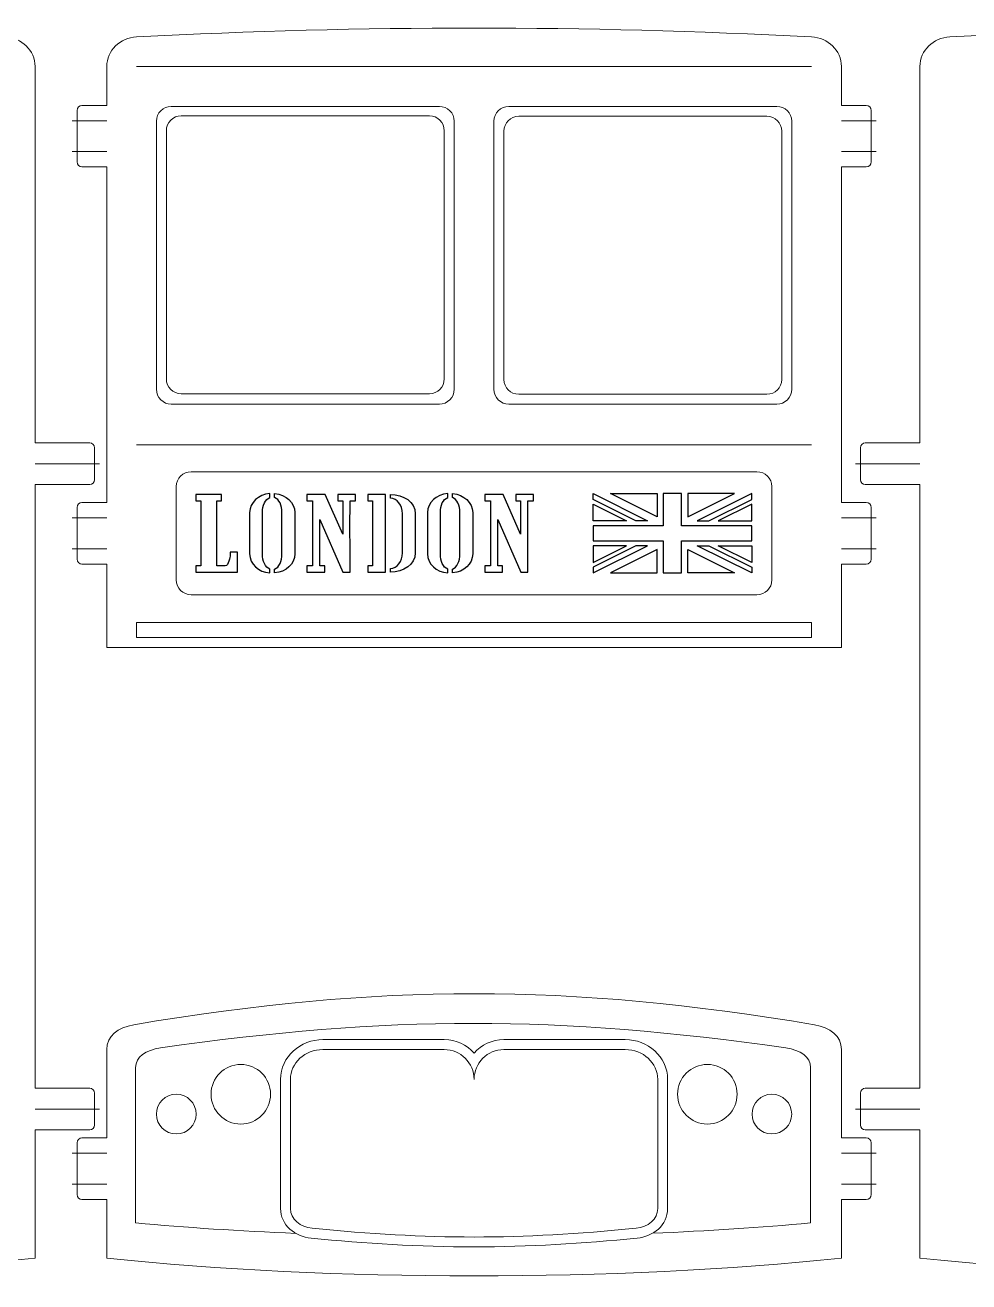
# Model space of a CAD drawing. Header units: centimetres. Extents: x -22.9 to 22.5, y -18.3 to 17.6.
# Drawn here: x -14.63 to -5.12, y 4.91 to 17.57 of the extents above; entities that cross this region are included whole.
import ezdxf

# ---------------------------------------------------------------- set-up
doc = ezdxf.new("R2010")
doc.units = ezdxf.units.CM
doc.header["$MEASUREMENT"] = 0
doc.layers.add('layer 1', color=7, linetype='Continuous')

msp = doc.modelspace()

# ---------------------------------------------------------------- linework, layer by layer
at = {"layer": 'layer 1', "color": 242, "lineweight": 9}
msp.add_lwpolyline([(-13.50377, 11.40068), (-6.70377, 11.40068), (-6.70377, 11.55068), (-13.50377, 11.55068), (-13.50377, 11.40068)], close=True, dxfattribs=at)
at = {"layer": 'layer 1', "color": 250, "lineweight": 9}
for points, knots in [([(-14.82628, 17.45069), (-14.6615, 17.44223), (-14.52628, 17.31567), (-14.52628, 17.15069), (-14.52628, 17.15069), (-14.52628, 17.15069), (-14.52628, 13.36068), (-14.52628, 13.36068), (-14.52628, 13.36068), (-14.52628, 13.36068), (-13.97626, 13.36068), (-13.97626, 13.36068), (-13.97626, 13.36068), (-13.94876, 13.36068), (-13.92626, 13.33817), (-13.92626, 13.31068), (-13.92626, 13.31068), (-13.92626, 13.31068), (-13.92626, 12.99068), (-13.92626, 12.99068), (-13.92626, 12.99068), (-13.92626, 12.96319), (-13.94877, 12.94068), (-13.97626, 12.94068), (-13.97626, 12.94068), (-13.97626, 12.94068), (-14.52628, 12.94068), (-14.52628, 12.94068), (-14.52628, 12.94068), (-14.52628, 12.94068), (-14.52628, 6.8607), (-14.52628, 6.8607), (-14.52628, 6.8607), (-14.52628, 6.8607), (-13.97626, 6.8607), (-13.97626, 6.8607), (-13.97626, 6.8607), (-13.94876, 6.8607), (-13.92626, 6.83819), (-13.92626, 6.8107), (-13.92626, 6.8107), (-13.92626, 6.8107), (-13.92626, 6.4907), (-13.92626, 6.4907), (-13.92626, 6.4907), (-13.92626, 6.46321), (-13.94877, 6.4407), (-13.97626, 6.4407), (-13.97626, 6.4407), (-13.97626, 6.4407), (-14.52628, 6.4407), (-14.52628, 6.4407), (-14.52628, 6.4407), (-14.52628, 6.4407), (-14.52628, 5.1507), (-14.52628, 5.1507), (-14.52628, 5.1507), (-16.74558, 4.91077), (-19.70698, 4.91077), (-21.92628, 5.1507), (-21.92628, 5.1507), (-21.92628, 5.1507), (-21.92628, 6.4407), (-21.92628, 6.4407), (-21.92628, 6.4407), (-21.92628, 6.4407), (-22.4763, 6.4407), (-22.4763, 6.4407), (-22.4763, 6.4407), (-22.50379, 6.4407), (-22.5263, 6.46321), (-22.5263, 6.4907), (-22.5263, 6.4907), (-22.5263, 6.4907), (-22.5263, 6.8107), (-22.5263, 6.8107), (-22.5263, 6.8107), (-22.5263, 6.83819), (-22.5038, 6.8607), (-22.4763, 6.8607), (-22.4763, 6.8607), (-22.4763, 6.8607), (-21.92628, 6.8607), (-21.92628, 6.8607), (-21.92628, 6.8607), (-21.92628, 6.8607), (-21.92628, 12.94068), (-21.92628, 12.94068), (-21.92628, 12.94068), (-21.92628, 12.94068), (-22.4763, 12.94068), (-22.4763, 12.94068), (-22.4763, 12.94068), (-22.50379, 12.94068), (-22.5263, 12.96319), (-22.5263, 12.99068), (-22.5263, 12.99068), (-22.5263, 12.99068), (-22.5263, 13.31068), (-22.5263, 13.31068), (-22.5263, 13.31068), (-22.5263, 13.33817), (-22.5038, 13.36068), (-22.4763, 13.36068), (-22.4763, 13.36068), (-22.4763, 13.36068), (-21.92628, 13.36068), (-21.92628, 13.36068), (-21.92628, 13.36068), (-21.92628, 13.36068), (-21.92628, 17.15069), (-21.92628, 17.15069), (-21.92628, 17.15069), (-21.92628, 17.31567), (-21.79106, 17.44223), (-21.62628, 17.45069), (-21.62628, 17.45069), (-19.32518, 17.56885), (-17.12738, 17.56885), (-14.82628, 17.45069)], [0, 0, 0, 0, 0.03225806, 0.03225806, 0.03225806, 0.03225806, 0.06451613, 0.06451613, 0.06451613, 0.06451613, 0.09677419, 0.09677419, 0.09677419, 0.09677419, 0.12903226, 0.12903226, 0.12903226, 0.12903226, 0.16129032, 0.16129032, 0.16129032, 0.16129032, 0.19354839, 0.19354839, 0.19354839, 0.19354839, 0.22580645, 0.22580645, 0.22580645, 0.22580645, 0.25806452, 0.25806452, 0.25806452, 0.25806452, 0.29032258, 0.29032258, 0.29032258, 0.29032258, 0.32258065, 0.32258065, 0.32258065, 0.32258065, 0.35483871, 0.35483871, 0.35483871, 0.35483871, 0.38709677, 0.38709677, 0.38709677, 0.38709677, 0.41935484, 0.41935484, 0.41935484, 0.41935484, 0.4516129, 0.4516129, 0.4516129, 0.4516129, 0.48387097, 0.48387097, 0.48387097, 0.48387097, 0.51612903, 0.51612903, 0.51612903, 0.51612903, 0.5483871, 0.5483871, 0.5483871, 0.5483871, 0.58064516, 0.58064516, 0.58064516, 0.58064516, 0.61290323, 0.61290323, 0.61290323, 0.61290323, 0.64516129, 0.64516129, 0.64516129, 0.64516129, 0.67741935, 0.67741935, 0.67741935, 0.67741935, 0.70967742, 0.70967742, 0.70967742, 0.70967742, 0.74193548, 0.74193548, 0.74193548, 0.74193548, 0.77419355, 0.77419355, 0.77419355, 0.77419355, 0.80645161, 0.80645161, 0.80645161, 0.80645161, 0.83870968, 0.83870968, 0.83870968, 0.83870968, 0.87096774, 0.87096774, 0.87096774, 0.87096774, 0.90322581, 0.90322581, 0.90322581, 0.90322581, 0.93548387, 0.93548387, 0.93548387, 0.93548387, 1, 1, 1, 1]), ([(-6.40377, 11.30069), (-6.40377, 11.30069), (-6.40377, 12.14068), (-6.40377, 12.14068), (-6.40377, 12.14068), (-6.40377, 12.14068), (-6.15376, 12.14068), (-6.15376, 12.14068), (-6.15376, 12.14068), (-6.12627, 12.14068), (-6.10376, 12.16319), (-6.10376, 12.19068), (-6.10376, 12.19068), (-6.10376, 12.19068), (-6.10376, 12.71068), (-6.10376, 12.71068), (-6.10376, 12.71068), (-6.10376, 12.73817), (-6.12626, 12.76068), (-6.15376, 12.76068), (-6.15376, 12.76068), (-6.15376, 12.76068), (-6.40377, 12.76068), (-6.40377, 12.76068), (-6.40377, 12.76068), (-6.40377, 12.76068), (-6.40377, 16.14069), (-6.40377, 16.14069), (-6.40377, 16.14069), (-6.40377, 16.14069), (-6.15376, 16.14069), (-6.15376, 16.14069), (-6.15376, 16.14069), (-6.12627, 16.14069), (-6.10376, 16.1632), (-6.10376, 16.19069), (-6.10376, 16.19069), (-6.10376, 16.19069), (-6.10376, 16.71069), (-6.10376, 16.71069), (-6.10376, 16.71069), (-6.10376, 16.73818), (-6.12626, 16.76069), (-6.15376, 16.76069), (-6.15376, 16.76069), (-6.15376, 16.76069), (-6.40377, 16.76069), (-6.40377, 16.76069), (-6.40377, 16.76069), (-6.40377, 16.76069), (-6.40377, 17.15069), (-6.40377, 17.15069), (-6.40377, 17.15069), (-6.40377, 17.31567), (-6.53899, 17.44223), (-6.70377, 17.45069), (-6.70377, 17.45069), (-9.00487, 17.56885), (-11.20267, 17.56885), (-13.50377, 17.45069), (-13.50377, 17.45069), (-13.66855, 17.44223), (-13.80377, 17.31567), (-13.80377, 17.15069), (-13.80377, 17.15069), (-13.80377, 17.15069), (-13.80377, 16.76069), (-13.80377, 16.76069), (-13.80377, 16.76069), (-13.80377, 16.76069), (-14.05378, 16.76069), (-14.05378, 16.76069), (-14.05378, 16.76069), (-14.08128, 16.76069), (-14.10378, 16.73818), (-14.10378, 16.71069), (-14.10378, 16.71069), (-14.10378, 16.71069), (-14.10378, 16.19069), (-14.10378, 16.19069), (-14.10378, 16.19069), (-14.10378, 16.1632), (-14.08127, 16.14069), (-14.05378, 16.14069), (-14.05378, 16.14069), (-14.05378, 16.14069), (-13.80377, 16.14069), (-13.80377, 16.14069), (-13.80377, 16.14069), (-13.80377, 16.14069), (-13.80377, 12.76068), (-13.80377, 12.76068), (-13.80377, 12.76068), (-13.80377, 12.76068), (-14.05378, 12.76068), (-14.05378, 12.76068), (-14.05378, 12.76068), (-14.08128, 12.76068), (-14.10378, 12.73817), (-14.10378, 12.71068), (-14.10378, 12.71068), (-14.10378, 12.71068), (-14.10378, 12.19068), (-14.10378, 12.19068), (-14.10378, 12.19068), (-14.10378, 12.16319), (-14.08127, 12.14068), (-14.05378, 12.14068), (-14.05378, 12.14068), (-14.05378, 12.14068), (-13.80377, 12.14068), (-13.80377, 12.14068), (-13.80377, 12.14068), (-13.80377, 12.14068), (-13.80377, 11.30069), (-13.80377, 11.30069), (-13.80377, 11.30069), (-13.80377, 11.30069), (-6.40377, 11.30069), (-6.40377, 11.30069)], [0, 0, 0, 0, 0.03225806, 0.03225806, 0.03225806, 0.03225806, 0.06451613, 0.06451613, 0.06451613, 0.06451613, 0.09677419, 0.09677419, 0.09677419, 0.09677419, 0.12903226, 0.12903226, 0.12903226, 0.12903226, 0.16129032, 0.16129032, 0.16129032, 0.16129032, 0.19354839, 0.19354839, 0.19354839, 0.19354839, 0.22580645, 0.22580645, 0.22580645, 0.22580645, 0.25806452, 0.25806452, 0.25806452, 0.25806452, 0.29032258, 0.29032258, 0.29032258, 0.29032258, 0.32258065, 0.32258065, 0.32258065, 0.32258065, 0.35483871, 0.35483871, 0.35483871, 0.35483871, 0.38709677, 0.38709677, 0.38709677, 0.38709677, 0.41935484, 0.41935484, 0.41935484, 0.41935484, 0.4516129, 0.4516129, 0.4516129, 0.4516129, 0.48387097, 0.48387097, 0.48387097, 0.48387097, 0.51612903, 0.51612903, 0.51612903, 0.51612903, 0.5483871, 0.5483871, 0.5483871, 0.5483871, 0.58064516, 0.58064516, 0.58064516, 0.58064516, 0.61290323, 0.61290323, 0.61290323, 0.61290323, 0.64516129, 0.64516129, 0.64516129, 0.64516129, 0.67741935, 0.67741935, 0.67741935, 0.67741935, 0.70967742, 0.70967742, 0.70967742, 0.70967742, 0.74193548, 0.74193548, 0.74193548, 0.74193548, 0.77419355, 0.77419355, 0.77419355, 0.77419355, 0.80645161, 0.80645161, 0.80645161, 0.80645161, 0.83870968, 0.83870968, 0.83870968, 0.83870968, 0.87096774, 0.87096774, 0.87096774, 0.87096774, 0.90322581, 0.90322581, 0.90322581, 0.90322581, 0.93548387, 0.93548387, 0.93548387, 0.93548387, 1, 1, 1, 1]), ([(1.48765, 17.45069), (1.65243, 17.44223), (1.78765, 17.31567), (1.78765, 17.15069), (1.78765, 17.15069), (1.78765, 17.15069), (1.78765, 13.36068), (1.78765, 13.36068), (1.78765, 13.36068), (1.78765, 13.36068), (2.33767, 13.36068), (2.33767, 13.36068), (2.33767, 13.36068), (2.36517, 13.36068), (2.38767, 13.33817), (2.38767, 13.31068), (2.38767, 13.31068), (2.38767, 13.31068), (2.38767, 12.99068), (2.38767, 12.99068), (2.38767, 12.99068), (2.38767, 12.96319), (2.36516, 12.94068), (2.33767, 12.94068), (2.33767, 12.94068), (2.33767, 12.94068), (1.78765, 12.94068), (1.78765, 12.94068), (1.78765, 12.94068), (1.78765, 12.94068), (1.78765, 6.8607), (1.78765, 6.8607), (1.78765, 6.8607), (1.78765, 6.8607), (2.33767, 6.8607), (2.33767, 6.8607), (2.33767, 6.8607), (2.36517, 6.8607), (2.38767, 6.83819), (2.38767, 6.8107), (2.38767, 6.8107), (2.38767, 6.8107), (2.38767, 6.4907), (2.38767, 6.4907), (2.38767, 6.4907), (2.38767, 6.46321), (2.36516, 6.4407), (2.33767, 6.4407), (2.33767, 6.4407), (2.33767, 6.4407), (1.78765, 6.4407), (1.78765, 6.4407), (1.78765, 6.4407), (1.78765, 6.4407), (1.78765, 5.1507), (1.78765, 5.1507), (1.78765, 5.1507), (-0.43165, 4.91077), (-3.39305, 4.91077), (-5.61235, 5.1507), (-5.61235, 5.1507), (-5.61235, 5.1507), (-5.61235, 6.4407), (-5.61235, 6.4407), (-5.61235, 6.4407), (-5.61235, 6.4407), (-6.16237, 6.4407), (-6.16237, 6.4407), (-6.16237, 6.4407), (-6.18986, 6.4407), (-6.21237, 6.46321), (-6.21237, 6.4907), (-6.21237, 6.4907), (-6.21237, 6.4907), (-6.21237, 6.8107), (-6.21237, 6.8107), (-6.21237, 6.8107), (-6.21237, 6.83819), (-6.18987, 6.8607), (-6.16237, 6.8607), (-6.16237, 6.8607), (-6.16237, 6.8607), (-5.61235, 6.8607), (-5.61235, 6.8607), (-5.61235, 6.8607), (-5.61235, 6.8607), (-5.61235, 12.94068), (-5.61235, 12.94068), (-5.61235, 12.94068), (-5.61235, 12.94068), (-6.16237, 12.94068), (-6.16237, 12.94068), (-6.16237, 12.94068), (-6.18986, 12.94068), (-6.21237, 12.96319), (-6.21237, 12.99068), (-6.21237, 12.99068), (-6.21237, 12.99068), (-6.21237, 13.31068), (-6.21237, 13.31068), (-6.21237, 13.31068), (-6.21237, 13.33817), (-6.18987, 13.36068), (-6.16237, 13.36068), (-6.16237, 13.36068), (-6.16237, 13.36068), (-5.61235, 13.36068), (-5.61235, 13.36068), (-5.61235, 13.36068), (-5.61235, 13.36068), (-5.61235, 17.15069), (-5.61235, 17.15069), (-5.61235, 17.15069), (-5.61235, 17.31567), (-5.47713, 17.44223), (-5.31235, 17.45069), (-5.31235, 17.45069), (-3.01125, 17.56885), (-0.81345, 17.56885), (1.48765, 17.45069)], [0, 0, 0, 0, 0.03225806, 0.03225806, 0.03225806, 0.03225806, 0.06451613, 0.06451613, 0.06451613, 0.06451613, 0.09677419, 0.09677419, 0.09677419, 0.09677419, 0.12903226, 0.12903226, 0.12903226, 0.12903226, 0.16129032, 0.16129032, 0.16129032, 0.16129032, 0.19354839, 0.19354839, 0.19354839, 0.19354839, 0.22580645, 0.22580645, 0.22580645, 0.22580645, 0.25806452, 0.25806452, 0.25806452, 0.25806452, 0.29032258, 0.29032258, 0.29032258, 0.29032258, 0.32258065, 0.32258065, 0.32258065, 0.32258065, 0.35483871, 0.35483871, 0.35483871, 0.35483871, 0.38709677, 0.38709677, 0.38709677, 0.38709677, 0.41935484, 0.41935484, 0.41935484, 0.41935484, 0.4516129, 0.4516129, 0.4516129, 0.4516129, 0.48387097, 0.48387097, 0.48387097, 0.48387097, 0.51612903, 0.51612903, 0.51612903, 0.51612903, 0.5483871, 0.5483871, 0.5483871, 0.5483871, 0.58064516, 0.58064516, 0.58064516, 0.58064516, 0.61290323, 0.61290323, 0.61290323, 0.61290323, 0.64516129, 0.64516129, 0.64516129, 0.64516129, 0.67741935, 0.67741935, 0.67741935, 0.67741935, 0.70967742, 0.70967742, 0.70967742, 0.70967742, 0.74193548, 0.74193548, 0.74193548, 0.74193548, 0.77419355, 0.77419355, 0.77419355, 0.77419355, 0.80645161, 0.80645161, 0.80645161, 0.80645161, 0.83870968, 0.83870968, 0.83870968, 0.83870968, 0.87096774, 0.87096774, 0.87096774, 0.87096774, 0.90322581, 0.90322581, 0.90322581, 0.90322581, 0.93548387, 0.93548387, 0.93548387, 0.93548387, 1, 1, 1, 1]), ([(-13.05378, 16.6557), (-13.05378, 16.6557), (-10.55378, 16.6557), (-10.55378, 16.6557), (-10.55378, 16.6557), (-10.47128, 16.6557), (-10.40378, 16.5882), (-10.40378, 16.5057), (-10.40378, 16.5057), (-10.40378, 16.5057), (-10.40378, 14.00572), (-10.40378, 14.00572), (-10.40378, 14.00572), (-10.40378, 13.92322), (-10.47128, 13.85572), (-10.55378, 13.85572), (-10.55378, 13.85572), (-10.55378, 13.85572), (-13.05378, 13.85572), (-13.05378, 13.85572), (-13.05378, 13.85572), (-13.13628, 13.85572), (-13.20378, 13.92322), (-13.20378, 14.00572), (-13.20378, 14.00572), (-13.20378, 14.00572), (-13.20378, 16.5057), (-13.20378, 16.5057), (-13.20378, 16.5057), (-13.20378, 16.5882), (-13.13628, 16.6557), (-13.05378, 16.6557)], [0, 0, 0, 0, 0.11111111, 0.11111111, 0.11111111, 0.11111111, 0.22222222, 0.22222222, 0.22222222, 0.22222222, 0.33333333, 0.33333333, 0.33333333, 0.33333333, 0.44444444, 0.44444444, 0.44444444, 0.44444444, 0.55555556, 0.55555556, 0.55555556, 0.55555556, 0.66666667, 0.66666667, 0.66666667, 0.66666667, 0.77777778, 0.77777778, 0.77777778, 0.77777778, 1, 1, 1, 1]), ([(-9.65377, 16.65068), (-9.65377, 16.65068), (-7.15377, 16.65068), (-7.15377, 16.65068), (-7.15377, 16.65068), (-7.07127, 16.65068), (-7.00377, 16.58318), (-7.00377, 16.50068), (-7.00377, 16.50068), (-7.00377, 16.50068), (-7.00377, 14.0007), (-7.00377, 14.0007), (-7.00377, 14.0007), (-7.00377, 13.9182), (-7.07127, 13.8507), (-7.15377, 13.8507), (-7.15377, 13.8507), (-7.15377, 13.8507), (-9.65377, 13.8507), (-9.65377, 13.8507), (-9.65377, 13.8507), (-9.73627, 13.8507), (-9.80377, 13.9182), (-9.80377, 14.0007), (-9.80377, 14.0007), (-9.80377, 14.0007), (-9.80377, 16.50068), (-9.80377, 16.50068), (-9.80377, 16.50068), (-9.80377, 16.58318), (-9.73627, 16.65068), (-9.65377, 16.65068)], [0, 0, 0, 0, 0.11111111, 0.11111111, 0.11111111, 0.11111111, 0.22222222, 0.22222222, 0.22222222, 0.22222222, 0.33333333, 0.33333333, 0.33333333, 0.33333333, 0.44444444, 0.44444444, 0.44444444, 0.44444444, 0.55555556, 0.55555556, 0.55555556, 0.55555556, 0.66666667, 0.66666667, 0.66666667, 0.66666667, 0.77777778, 0.77777778, 0.77777778, 0.77777778, 1, 1, 1, 1]), ([(-6.67583, 7.50069), (-6.51512, 7.47357), (-6.40377, 7.38819), (-6.40377, 7.25069), (-6.40377, 7.25069), (-6.40377, 7.25069), (-6.40377, 6.3607), (-6.40377, 6.3607), (-6.40377, 6.3607), (-6.40377, 6.3607), (-6.15377, 6.3607), (-6.15377, 6.3607), (-6.15377, 6.3607), (-6.12627, 6.3607), (-6.10377, 6.33819), (-6.10377, 6.3107), (-6.10377, 6.3107), (-6.10377, 6.3107), (-6.10377, 5.7907), (-6.10377, 5.7907), (-6.10377, 5.7907), (-6.10377, 5.76321), (-6.12628, 5.7407), (-6.15377, 5.7407), (-6.15377, 5.7407), (-6.15377, 5.7407), (-6.40377, 5.7407), (-6.40377, 5.7407), (-6.40377, 5.7407), (-6.40377, 5.7407), (-6.40377, 5.1507), (-6.40377, 5.1507), (-6.40377, 5.1507), (-8.62307, 4.91077), (-11.58447, 4.91077), (-13.80377, 5.1507), (-13.80377, 5.1507), (-13.80377, 5.1507), (-13.80377, 5.7407), (-13.80377, 5.7407), (-13.80377, 5.7407), (-13.80377, 5.7407), (-14.05377, 5.7407), (-14.05377, 5.7407), (-14.05377, 5.7407), (-14.08126, 5.7407), (-14.10377, 5.76321), (-14.10377, 5.7907), (-14.10377, 5.7907), (-14.10377, 5.7907), (-14.10377, 6.3107), (-14.10377, 6.3107), (-14.10377, 6.3107), (-14.10377, 6.33819), (-14.08127, 6.3607), (-14.05377, 6.3607), (-14.05377, 6.3607), (-14.05377, 6.3607), (-13.80377, 6.3607), (-13.80377, 6.3607), (-13.80377, 6.3607), (-13.80377, 6.3607), (-13.80377, 7.25069), (-13.80377, 7.25069), (-13.80377, 7.25069), (-13.80377, 7.38819), (-13.69242, 7.47357), (-13.53171, 7.50069), (-13.53171, 7.50069), (-11.05996, 7.91779), (-9.14758, 7.91779), (-6.67583, 7.50069)], [0, 0, 0, 0, 0.05263158, 0.05263158, 0.05263158, 0.05263158, 0.10526316, 0.10526316, 0.10526316, 0.10526316, 0.15789474, 0.15789474, 0.15789474, 0.15789474, 0.21052632, 0.21052632, 0.21052632, 0.21052632, 0.26315789, 0.26315789, 0.26315789, 0.26315789, 0.31578947, 0.31578947, 0.31578947, 0.31578947, 0.36842105, 0.36842105, 0.36842105, 0.36842105, 0.42105263, 0.42105263, 0.42105263, 0.42105263, 0.47368421, 0.47368421, 0.47368421, 0.47368421, 0.52631579, 0.52631579, 0.52631579, 0.52631579, 0.57894737, 0.57894737, 0.57894737, 0.57894737, 0.63157895, 0.63157895, 0.63157895, 0.63157895, 0.68421053, 0.68421053, 0.68421053, 0.68421053, 0.73684211, 0.73684211, 0.73684211, 0.73684211, 0.78947368, 0.78947368, 0.78947368, 0.78947368, 0.84210526, 0.84210526, 0.84210526, 0.84210526, 0.89473684, 0.89473684, 0.89473684, 0.89473684, 1, 1, 1, 1]), ([(-8.47143, 5.45069), (-8.35233, 5.46265), (-8.25378, 5.54071), (-8.25378, 5.65069), (-8.25378, 5.65069), (-8.25378, 5.65069), (-8.25378, 6.95069), (-8.25378, 6.95069), (-8.25378, 6.95069), (-8.25378, 7.11569), (-8.4007, 7.25069), (-8.58026, 7.25069), (-8.58026, 7.25069), (-8.58026, 7.25069), (-9.80377, 7.25069), (-9.80377, 7.25069), (-9.80377, 7.25069), (-9.96877, 7.25069), (-10.10377, 7.1157), (-10.10377, 6.95068), (-10.10377, 6.95068), (-10.10377, 7.1157), (-10.23877, 7.25069), (-10.40377, 7.25069), (-10.40377, 7.25069), (-10.40377, 7.25069), (-11.62728, 7.25069), (-11.62728, 7.25069), (-11.62728, 7.25069), (-11.80684, 7.25069), (-11.95376, 7.11569), (-11.95376, 6.95069), (-11.95376, 6.95069), (-11.95376, 6.95069), (-11.95376, 5.65069), (-11.95376, 5.65069), (-11.95376, 5.65069), (-11.95376, 5.54071), (-11.85521, 5.46265), (-11.73611, 5.45069), (-11.73611, 5.45069), (-10.56731, 5.33332), (-9.64023, 5.33332), (-8.47143, 5.45069)], [0, 0, 0, 0, 0.08333333, 0.08333333, 0.08333333, 0.08333333, 0.16666667, 0.16666667, 0.16666667, 0.16666667, 0.25, 0.25, 0.25, 0.25, 0.33333333, 0.33333333, 0.33333333, 0.33333333, 0.41666667, 0.41666667, 0.41666667, 0.41666667, 0.5, 0.5, 0.5, 0.5, 0.58333333, 0.58333333, 0.58333333, 0.58333333, 0.66666667, 0.66666667, 0.66666667, 0.66666667, 0.75, 0.75, 0.75, 0.75, 0.83333333, 0.83333333, 0.83333333, 0.83333333, 1, 1, 1, 1]), ([(-12.45376, 7.10068), (-12.28808, 7.10068), (-12.15376, 6.96636), (-12.15376, 6.80068), (-12.15376, 6.80068), (-12.15376, 6.635), (-12.28808, 6.50068), (-12.45376, 6.50068), (-12.45376, 6.50068), (-12.61944, 6.50068), (-12.75376, 6.635), (-12.75376, 6.80068), (-12.75376, 6.80068), (-12.75376, 6.96636), (-12.61944, 7.10068), (-12.45376, 7.10068)], [0, 0, 0, 0, 0.2, 0.2, 0.2, 0.2, 0.4, 0.4, 0.4, 0.4, 0.6, 0.6, 0.6, 0.6, 1, 1, 1, 1]), ([(-7.75379, 7.10068), (-7.91947, 7.10068), (-8.05379, 6.96636), (-8.05379, 6.80068), (-8.05379, 6.80068), (-8.05379, 6.635), (-7.91947, 6.50068), (-7.75379, 6.50068), (-7.75379, 6.50068), (-7.58811, 6.50068), (-7.45379, 6.635), (-7.45379, 6.80068), (-7.45379, 6.80068), (-7.45379, 6.96636), (-7.58811, 7.10068), (-7.75379, 7.10068)], [0, 0, 0, 0, 0.2, 0.2, 0.2, 0.2, 0.4, 0.4, 0.4, 0.4, 0.6, 0.6, 0.6, 0.6, 1, 1, 1, 1]), ([(-13.10376, 6.80068), (-12.9933, 6.80068), (-12.90376, 6.71114), (-12.90376, 6.60068), (-12.90376, 6.60068), (-12.90376, 6.49022), (-12.9933, 6.40068), (-13.10376, 6.40068), (-13.10376, 6.40068), (-13.21422, 6.40068), (-13.30376, 6.49022), (-13.30376, 6.60068), (-13.30376, 6.60068), (-13.30376, 6.71114), (-13.21422, 6.80068), (-13.10376, 6.80068)], [0, 0, 0, 0, 0.2, 0.2, 0.2, 0.2, 0.4, 0.4, 0.4, 0.4, 0.6, 0.6, 0.6, 0.6, 1, 1, 1, 1]), ([(-7.10379, 6.80068), (-7.21425, 6.80068), (-7.30379, 6.71114), (-7.30379, 6.60068), (-7.30379, 6.60068), (-7.30379, 6.49022), (-7.21425, 6.40068), (-7.10379, 6.40068), (-7.10379, 6.40068), (-6.99333, 6.40068), (-6.90379, 6.49022), (-6.90379, 6.60068), (-6.90379, 6.60068), (-6.90379, 6.71114), (-6.99333, 6.80068), (-7.10379, 6.80068)], [0, 0, 0, 0, 0.2, 0.2, 0.2, 0.2, 0.4, 0.4, 0.4, 0.4, 0.6, 0.6, 0.6, 0.6, 1, 1, 1, 1])]:
    msp.add_open_spline(points, degree=3, knots=knots, dxfattribs=at)
at = {"layer": 'layer 1', "color": 242, "lineweight": 9}
for points in [[(-13.50377, 17.15069), (-13.50377, 17.15069), (-6.70377, 17.15069), (-6.70377, 17.15069)], [(-13.50377, 13.34068), (-13.50377, 13.34068), (-6.70377, 13.34068), (-6.70377, 13.34068)], [(-10.0547, 7.11681), (-10.0547, 7.11681), (-10.0547, 7.11461), (-10.0547, 7.11461)], [(-9.9547, 7.20969), (-9.9547, 7.20969), (-9.9547, 7.21104), (-9.9547, 7.21104)]]:
    msp.add_open_spline(points, degree=3, dxfattribs=at)
for points, knots in [([(-13.15378, 16.75068), (-13.15378, 16.75068), (-10.45378, 16.75068), (-10.45378, 16.75068), (-10.45378, 16.75068), (-10.37128, 16.75068), (-10.30378, 16.68318), (-10.30378, 16.60068), (-10.30378, 16.60068), (-10.30378, 16.60068), (-10.30378, 13.9007), (-10.30378, 13.9007), (-10.30378, 13.9007), (-10.30378, 13.8182), (-10.37128, 13.7507), (-10.45378, 13.7507), (-10.45378, 13.7507), (-10.45378, 13.7507), (-13.15378, 13.7507), (-13.15378, 13.7507), (-13.15378, 13.7507), (-13.23628, 13.7507), (-13.30378, 13.8182), (-13.30378, 13.9007), (-13.30378, 13.9007), (-13.30378, 13.9007), (-13.30378, 16.60068), (-13.30378, 16.60068), (-13.30378, 16.60068), (-13.30378, 16.68318), (-13.23628, 16.75068), (-13.15378, 16.75068)], [0, 0, 0, 0, 0.11111111, 0.11111111, 0.11111111, 0.11111111, 0.22222222, 0.22222222, 0.22222222, 0.22222222, 0.33333333, 0.33333333, 0.33333333, 0.33333333, 0.44444444, 0.44444444, 0.44444444, 0.44444444, 0.55555556, 0.55555556, 0.55555556, 0.55555556, 0.66666667, 0.66666667, 0.66666667, 0.66666667, 0.77777778, 0.77777778, 0.77777778, 0.77777778, 1, 1, 1, 1]), ([(-9.75377, 16.75068), (-9.75377, 16.75068), (-7.05377, 16.75068), (-7.05377, 16.75068), (-7.05377, 16.75068), (-6.97127, 16.75068), (-6.90377, 16.68318), (-6.90377, 16.60068), (-6.90377, 16.60068), (-6.90377, 16.60068), (-6.90377, 13.9007), (-6.90377, 13.9007), (-6.90377, 13.9007), (-6.90377, 13.8182), (-6.97127, 13.7507), (-7.05377, 13.7507), (-7.05377, 13.7507), (-7.05377, 13.7507), (-9.75377, 13.7507), (-9.75377, 13.7507), (-9.75377, 13.7507), (-9.83627, 13.7507), (-9.90377, 13.8182), (-9.90377, 13.9007), (-9.90377, 13.9007), (-9.90377, 13.9007), (-9.90377, 16.60068), (-9.90377, 16.60068), (-9.90377, 16.60068), (-9.90377, 16.68318), (-9.83627, 16.75068), (-9.75377, 16.75068)], [0, 0, 0, 0, 0.11111111, 0.11111111, 0.11111111, 0.11111111, 0.22222222, 0.22222222, 0.22222222, 0.22222222, 0.33333333, 0.33333333, 0.33333333, 0.33333333, 0.44444444, 0.44444444, 0.44444444, 0.44444444, 0.55555556, 0.55555556, 0.55555556, 0.55555556, 0.66666667, 0.66666667, 0.66666667, 0.66666667, 0.77777778, 0.77777778, 0.77777778, 0.77777778, 1, 1, 1, 1]), ([(-12.95377, 13.07068), (-12.95377, 13.07068), (-7.25377, 13.07068), (-7.25377, 13.07068), (-7.25377, 13.07068), (-7.17127, 13.07068), (-7.10377, 13.00318), (-7.10377, 12.92068), (-7.10377, 12.92068), (-7.10377, 12.92068), (-7.10377, 11.98068), (-7.10377, 11.98068), (-7.10377, 11.98068), (-7.10377, 11.89818), (-7.17127, 11.83068), (-7.25377, 11.83068), (-7.25377, 11.83068), (-7.25377, 11.83068), (-12.95377, 11.83068), (-12.95377, 11.83068), (-12.95377, 11.83068), (-13.03627, 11.83068), (-13.10377, 11.89818), (-13.10377, 11.98068), (-13.10377, 11.98068), (-13.10377, 11.98068), (-13.10377, 12.92068), (-13.10377, 12.92068), (-13.10377, 12.92068), (-13.10377, 13.00318), (-13.03627, 13.07068), (-12.95377, 13.07068)], [0, 0, 0, 0, 0.11111111, 0.11111111, 0.11111111, 0.11111111, 0.22222222, 0.22222222, 0.22222222, 0.22222222, 0.33333333, 0.33333333, 0.33333333, 0.33333333, 0.44444444, 0.44444444, 0.44444444, 0.44444444, 0.55555556, 0.55555556, 0.55555556, 0.55555556, 0.66666667, 0.66666667, 0.66666667, 0.66666667, 0.77777778, 0.77777778, 0.77777778, 0.77777778, 1, 1, 1, 1]), ([(-11.89888, 5.39903), (-12.46502, 5.42268), (-13.01015, 5.45788), (-13.51369, 5.50462), (-13.51369, 5.50462), (-13.51369, 5.50462), (-13.51369, 7.06948), (-13.51369, 7.06948), (-13.51369, 7.06948), (-13.51369, 7.17796), (-13.41137, 7.24532), (-13.26369, 7.26672), (-13.26369, 7.26672), (-10.99235, 7.59578), (-9.23503, 7.59578), (-6.96368, 7.26672), (-6.96368, 7.26672), (-6.81601, 7.24532), (-6.71369, 7.17796), (-6.71369, 7.06948), (-6.71369, 7.06948), (-6.71369, 7.06948), (-6.71369, 5.50462), (-6.71369, 5.50462), (-6.71369, 5.50462), (-7.21088, 5.45847), (-7.74859, 5.42357), (-8.30708, 5.39993)], [0, 0, 0, 0, 0.125, 0.125, 0.125, 0.125, 0.25, 0.25, 0.25, 0.25, 0.375, 0.375, 0.375, 0.375, 0.5, 0.5, 0.5, 0.5, 0.625, 0.625, 0.625, 0.625, 0.75, 0.75, 0.75, 0.75, 1, 1, 1, 1]), ([(-10.10377, 7.2147), (-10.03036, 7.29799), (-9.92299, 7.35069), (-9.80377, 7.35069), (-9.80377, 7.35069), (-9.80377, 7.35069), (-8.58026, 7.35069), (-8.58026, 7.35069), (-8.58026, 7.35069), (-8.35643, 7.35069), (-8.15378, 7.18098), (-8.15378, 6.95069), (-8.15378, 6.95069), (-8.15378, 6.95069), (-8.15378, 5.65069), (-8.15378, 5.65069), (-8.15378, 5.65069), (-8.15378, 5.47972), (-8.30132, 5.36727), (-8.46144, 5.35119), (-8.46144, 5.35119), (-9.00801, 5.2963), (-9.5543, 5.26266), (-10.10377, 5.26266), (-10.10377, 5.26266), (-10.65324, 5.26266), (-11.19953, 5.2963), (-11.7461, 5.35119), (-11.7461, 5.35119), (-11.90622, 5.36727), (-12.05376, 5.47972), (-12.05376, 5.65069), (-12.05376, 5.65069), (-12.05376, 5.65069), (-12.05376, 6.95069), (-12.05376, 6.95069), (-12.05376, 6.95069), (-12.05376, 7.18098), (-11.85111, 7.35069), (-11.62728, 7.35069), (-11.62728, 7.35069), (-11.62728, 7.35069), (-10.40377, 7.35069), (-10.40377, 7.35069), (-10.40377, 7.35069), (-10.28455, 7.35069), (-10.17718, 7.29799), (-10.10377, 7.2147)], [0, 0, 0, 0, 0.07692308, 0.07692308, 0.07692308, 0.07692308, 0.15384615, 0.15384615, 0.15384615, 0.15384615, 0.23076923, 0.23076923, 0.23076923, 0.23076923, 0.30769231, 0.30769231, 0.30769231, 0.30769231, 0.38461538, 0.38461538, 0.38461538, 0.38461538, 0.46153846, 0.46153846, 0.46153846, 0.46153846, 0.53846154, 0.53846154, 0.53846154, 0.53846154, 0.61538462, 0.61538462, 0.61538462, 0.61538462, 0.69230769, 0.69230769, 0.69230769, 0.69230769, 0.76923077, 0.76923077, 0.76923077, 0.76923077, 0.84615385, 0.84615385, 0.84615385, 0.84615385, 1, 1, 1, 1])]:
    msp.add_open_spline(points, degree=3, knots=knots, dxfattribs=at)
at = {"layer": 'layer 1', "color": 250, "lineweight": 9}
for points in [[(-14.15377, 16.60569), (-14.15377, 16.60569), (-13.80377, 16.60569), (-13.80377, 16.60569)], [(-6.05377, 16.60569), (-6.05377, 16.60569), (-6.40377, 16.60569), (-6.40377, 16.60569)], [(-14.15377, 16.29569), (-14.15377, 16.29569), (-13.80377, 16.29569), (-13.80377, 16.29569)], [(-6.05377, 16.29569), (-6.05377, 16.29569), (-6.40377, 16.29569), (-6.40377, 16.29569)], [(-14.52628, 13.15068), (-14.52628, 13.15068), (-13.87628, 13.15068), (-13.87628, 13.15068)], [(-5.61235, 13.15068), (-5.61235, 13.15068), (-6.26235, 13.15068), (-6.26235, 13.15068)], [(-14.15377, 12.60568), (-14.15377, 12.60568), (-13.80377, 12.60568), (-13.80377, 12.60568)], [(-6.05377, 12.60568), (-6.05377, 12.60568), (-6.40377, 12.60568), (-6.40377, 12.60568)], [(-14.15377, 12.29568), (-14.15377, 12.29568), (-13.80377, 12.29568), (-13.80377, 12.29568)], [(-6.05377, 12.29568), (-6.05377, 12.29568), (-6.40377, 12.29568), (-6.40377, 12.29568)], [(-14.52628, 6.6507), (-14.52628, 6.6507), (-13.87628, 6.6507), (-13.87628, 6.6507)], [(-5.61235, 6.6507), (-5.61235, 6.6507), (-6.26235, 6.6507), (-6.26235, 6.6507)], [(-14.15377, 6.2057), (-14.15377, 6.2057), (-13.80377, 6.2057), (-13.80377, 6.2057)], [(-6.05377, 6.2057), (-6.05377, 6.2057), (-6.40377, 6.2057), (-6.40377, 6.2057)], [(-14.15377, 5.8957), (-14.15377, 5.8957), (-13.80377, 5.8957), (-13.80377, 5.8957)], [(-6.05377, 5.8957), (-6.05377, 5.8957), (-6.40377, 5.8957), (-6.40377, 5.8957)]]:
    msp.add_open_spline(points, degree=3, dxfattribs=at)
at = {"layer": 'layer 1', "color": 242}
for points, knots in [([(-12.8565, 12.12388), (-12.8565, 12.12388), (-12.8565, 12.77747), (-12.8565, 12.77747), (-12.8565, 12.77747), (-12.8565, 12.77747), (-12.90563, 12.77747), (-12.90563, 12.77747), (-12.90563, 12.77747), (-12.90563, 12.77747), (-12.90563, 12.84134), (-12.90563, 12.84134), (-12.90563, 12.84134), (-12.90563, 12.84134), (-12.64753, 12.84134), (-12.64753, 12.84134), (-12.64753, 12.84134), (-12.64753, 12.84134), (-12.64753, 12.77747), (-12.64753, 12.77747), (-12.64753, 12.77747), (-12.64753, 12.77747), (-12.69666, 12.77747), (-12.69666, 12.77747), (-12.69666, 12.77747), (-12.69666, 12.77747), (-12.69666, 12.12388), (-12.69666, 12.12388), (-12.69666, 12.12388), (-12.69666, 12.12388), (-12.61077, 12.12388), (-12.61077, 12.12388), (-12.61077, 12.12388), (-12.57536, 12.12388), (-12.56173, 12.21044), (-12.56173, 12.23231), (-12.56173, 12.23231), (-12.56173, 12.23231), (-12.56173, 12.25905), (-12.56173, 12.25905), (-12.56173, 12.25905), (-12.56173, 12.25905), (-12.48786, 12.25905), (-12.48786, 12.25905), (-12.48786, 12.25905), (-12.48786, 12.25905), (-12.48786, 12.06001), (-12.48786, 12.06001), (-12.48786, 12.06001), (-12.48786, 12.06001), (-12.90563, 12.06001), (-12.90563, 12.06001), (-12.90563, 12.06001), (-12.90563, 12.06001), (-12.90563, 12.12388), (-12.90563, 12.12388), (-12.90563, 12.12388), (-12.90563, 12.12388), (-12.8565, 12.12388), (-12.8565, 12.12388)], [0, 0, 0, 0, 0.0625, 0.0625, 0.0625, 0.0625, 0.125, 0.125, 0.125, 0.125, 0.1875, 0.1875, 0.1875, 0.1875, 0.25, 0.25, 0.25, 0.25, 0.3125, 0.3125, 0.3125, 0.3125, 0.375, 0.375, 0.375, 0.375, 0.4375, 0.4375, 0.4375, 0.4375, 0.5, 0.5, 0.5, 0.5, 0.5625, 0.5625, 0.5625, 0.5625, 0.625, 0.625, 0.625, 0.625, 0.6875, 0.6875, 0.6875, 0.6875, 0.75, 0.75, 0.75, 0.75, 0.8125, 0.8125, 0.8125, 0.8125, 0.875, 0.875, 0.875, 0.875, 1, 1, 1, 1]), ([(-12.16203, 12.05067), (-12.27653, 12.06064), (-12.36469, 12.13957), (-12.36469, 12.24271), (-12.36469, 12.24271), (-12.36469, 12.24271), (-12.36469, 12.65863), (-12.36469, 12.65863), (-12.36469, 12.65863), (-12.36469, 12.76178), (-12.27653, 12.84071), (-12.16203, 12.85067), (-12.16203, 12.85067), (-12.16203, 12.85067), (-12.16203, 12.81054), (-12.16203, 12.81054), (-12.16203, 12.81054), (-12.20852, 12.79448), (-12.23564, 12.73268), (-12.23564, 12.65863), (-12.23564, 12.65863), (-12.23564, 12.65863), (-12.23564, 12.24271), (-12.23564, 12.24271), (-12.23564, 12.24271), (-12.23564, 12.16867), (-12.20852, 12.10687), (-12.16203, 12.09081), (-12.16203, 12.09081), (-12.16203, 12.09081), (-12.16203, 12.05067), (-12.16203, 12.05067)], [0, 0, 0, 0, 0.11111111, 0.11111111, 0.11111111, 0.11111111, 0.22222222, 0.22222222, 0.22222222, 0.22222222, 0.33333333, 0.33333333, 0.33333333, 0.33333333, 0.44444444, 0.44444444, 0.44444444, 0.44444444, 0.55555556, 0.55555556, 0.55555556, 0.55555556, 0.66666667, 0.66666667, 0.66666667, 0.66666667, 0.77777778, 0.77777778, 0.77777778, 0.77777778, 1, 1, 1, 1]), ([(-12.11276, 12.05067), (-11.99825, 12.06064), (-11.91008, 12.13957), (-11.91008, 12.24271), (-11.91008, 12.24271), (-11.91008, 12.24271), (-11.91008, 12.65863), (-11.91008, 12.65863), (-11.91008, 12.65863), (-11.91008, 12.76178), (-11.99825, 12.84071), (-12.11276, 12.85067), (-12.11276, 12.85067), (-12.11276, 12.85067), (-12.11276, 12.81055), (-12.11276, 12.81055), (-12.11276, 12.81055), (-12.06626, 12.79449), (-12.03913, 12.73269), (-12.03913, 12.65863), (-12.03913, 12.65863), (-12.03913, 12.65863), (-12.03913, 12.24271), (-12.03913, 12.24271), (-12.03913, 12.24271), (-12.03913, 12.16866), (-12.06626, 12.10686), (-12.11276, 12.0908), (-12.11276, 12.0908), (-12.11276, 12.0908), (-12.11276, 12.05067), (-12.11276, 12.05067)], [0, 0, 0, 0, 0.11111111, 0.11111111, 0.11111111, 0.11111111, 0.22222222, 0.22222222, 0.22222222, 0.22222222, 0.33333333, 0.33333333, 0.33333333, 0.33333333, 0.44444444, 0.44444444, 0.44444444, 0.44444444, 0.55555556, 0.55555556, 0.55555556, 0.55555556, 0.66666667, 0.66666667, 0.66666667, 0.66666667, 0.77777778, 0.77777778, 0.77777778, 0.77777778, 1, 1, 1, 1]), ([(-11.42704, 12.44132), (-11.42704, 12.44132), (-11.42704, 12.77747), (-11.42704, 12.77747), (-11.42704, 12.77747), (-11.42704, 12.77747), (-11.47617, 12.77747), (-11.47617, 12.77747), (-11.47617, 12.77747), (-11.47617, 12.77747), (-11.47617, 12.84134), (-11.47617, 12.84134), (-11.47617, 12.84134), (-11.47617, 12.84134), (-11.29791, 12.84134), (-11.29791, 12.84134), (-11.29791, 12.84134), (-11.29791, 12.84134), (-11.29791, 12.77747), (-11.29791, 12.77747), (-11.29791, 12.77747), (-11.31398, 12.77747), (-11.33337, 12.77747), (-11.35316, 12.77747), (-11.35316, 12.77747), (-11.35468, 12.59583), (-11.35318, 12.25346), (-11.35318, 12.06001), (-11.35318, 12.06001), (-11.35318, 12.06001), (-11.42483, 12.06001), (-11.42483, 12.06001), (-11.42483, 12.06001), (-11.42483, 12.06001), (-11.65777, 12.5896), (-11.65777, 12.5896), (-11.65777, 12.5896), (-11.65777, 12.5896), (-11.65777, 12.12388), (-11.65777, 12.12388), (-11.65777, 12.12388), (-11.65777, 12.12388), (-11.60865, 12.12388), (-11.60865, 12.12388), (-11.60865, 12.12388), (-11.60865, 12.12388), (-11.60865, 12.06001), (-11.60865, 12.06001), (-11.60865, 12.06001), (-11.60865, 12.06001), (-11.78691, 12.06001), (-11.78691, 12.06001), (-11.78691, 12.06001), (-11.78691, 12.06001), (-11.78691, 12.12388), (-11.78691, 12.12388), (-11.78691, 12.12388), (-11.76883, 12.12388), (-11.74348, 12.12388), (-11.73167, 12.12388), (-11.73167, 12.12388), (-11.73167, 12.27472), (-11.73167, 12.52802), (-11.73167, 12.77747), (-11.73167, 12.77747), (-11.73916, 12.77747), (-11.77985, 12.77747), (-11.78691, 12.77747), (-11.78691, 12.77747), (-11.78691, 12.77747), (-11.78691, 12.84134), (-11.78691, 12.84134), (-11.78691, 12.84134), (-11.78691, 12.84134), (-11.60352, 12.84134), (-11.60352, 12.84134), (-11.60352, 12.84134), (-11.60352, 12.84134), (-11.42704, 12.44132), (-11.42704, 12.44132)], [0, 0, 0, 0, 0.04761905, 0.04761905, 0.04761905, 0.04761905, 0.0952381, 0.0952381, 0.0952381, 0.0952381, 0.14285714, 0.14285714, 0.14285714, 0.14285714, 0.19047619, 0.19047619, 0.19047619, 0.19047619, 0.23809524, 0.23809524, 0.23809524, 0.23809524, 0.28571429, 0.28571429, 0.28571429, 0.28571429, 0.33333333, 0.33333333, 0.33333333, 0.33333333, 0.38095238, 0.38095238, 0.38095238, 0.38095238, 0.42857143, 0.42857143, 0.42857143, 0.42857143, 0.47619048, 0.47619048, 0.47619048, 0.47619048, 0.52380952, 0.52380952, 0.52380952, 0.52380952, 0.57142857, 0.57142857, 0.57142857, 0.57142857, 0.61904762, 0.61904762, 0.61904762, 0.61904762, 0.66666667, 0.66666667, 0.66666667, 0.66666667, 0.71428571, 0.71428571, 0.71428571, 0.71428571, 0.76190476, 0.76190476, 0.76190476, 0.76190476, 0.80952381, 0.80952381, 0.80952381, 0.80952381, 0.85714286, 0.85714286, 0.85714286, 0.85714286, 0.9047619, 0.9047619, 0.9047619, 0.9047619, 1, 1, 1, 1]), ([(-10.99657, 12.06001), (-10.99657, 12.06001), (-11.17475, 12.06001), (-11.17475, 12.06001), (-11.17475, 12.06001), (-11.17475, 12.06001), (-11.17475, 12.12388), (-11.17475, 12.12388), (-11.17475, 12.12388), (-11.17475, 12.12388), (-11.12562, 12.12388), (-11.12562, 12.12388), (-11.12562, 12.12388), (-11.12562, 12.12388), (-11.12562, 12.77747), (-11.12562, 12.77747), (-11.12562, 12.77747), (-11.12562, 12.77747), (-11.17475, 12.77747), (-11.17475, 12.77747), (-11.17475, 12.77747), (-11.17475, 12.77747), (-11.17475, 12.84134), (-11.17475, 12.84134), (-11.17475, 12.84134), (-11.17475, 12.84134), (-10.99657, 12.84134), (-10.99657, 12.84134), (-10.99657, 12.84134), (-10.99657, 12.84134), (-10.99657, 12.06001), (-10.99657, 12.06001)], [0, 0, 0, 0, 0.11111111, 0.11111111, 0.11111111, 0.11111111, 0.22222222, 0.22222222, 0.22222222, 0.22222222, 0.33333333, 0.33333333, 0.33333333, 0.33333333, 0.44444444, 0.44444444, 0.44444444, 0.44444444, 0.55555556, 0.55555556, 0.55555556, 0.55555556, 0.66666667, 0.66666667, 0.66666667, 0.66666667, 0.77777778, 0.77777778, 0.77777778, 0.77777778, 1, 1, 1, 1]), ([(-10.9473, 12.06001), (-10.81648, 12.06005), (-10.69557, 12.13295), (-10.69557, 12.25311), (-10.69557, 12.25311), (-10.69557, 12.25311), (-10.69557, 12.64823), (-10.69557, 12.64823), (-10.69557, 12.64823), (-10.69557, 12.7684), (-10.81648, 12.84129), (-10.9473, 12.84134), (-10.9473, 12.84134), (-10.9473, 12.84134), (-10.9473, 12.8042), (-10.9473, 12.8042), (-10.9473, 12.8042), (-10.87981, 12.80411), (-10.82462, 12.73447), (-10.82462, 12.64823), (-10.82462, 12.64823), (-10.82462, 12.64823), (-10.82462, 12.25311), (-10.82462, 12.25311), (-10.82462, 12.25311), (-10.82462, 12.16686), (-10.87981, 12.09723), (-10.9473, 12.09714), (-10.9473, 12.09714), (-10.9473, 12.09714), (-10.9473, 12.06001), (-10.9473, 12.06001)], [0, 0, 0, 0, 0.11111111, 0.11111111, 0.11111111, 0.11111111, 0.22222222, 0.22222222, 0.22222222, 0.22222222, 0.33333333, 0.33333333, 0.33333333, 0.33333333, 0.44444444, 0.44444444, 0.44444444, 0.44444444, 0.55555556, 0.55555556, 0.55555556, 0.55555556, 0.66666667, 0.66666667, 0.66666667, 0.66666667, 0.77777778, 0.77777778, 0.77777778, 0.77777778, 1, 1, 1, 1]), ([(-10.36973, 12.05067), (-10.48423, 12.06064), (-10.5724, 12.13957), (-10.5724, 12.24271), (-10.5724, 12.24271), (-10.5724, 12.24271), (-10.5724, 12.65863), (-10.5724, 12.65863), (-10.5724, 12.65863), (-10.5724, 12.76178), (-10.48423, 12.84071), (-10.36973, 12.85067), (-10.36973, 12.85067), (-10.36973, 12.85067), (-10.36973, 12.81055), (-10.36973, 12.81055), (-10.36973, 12.81055), (-10.41622, 12.79449), (-10.44335, 12.73269), (-10.44335, 12.65863), (-10.44335, 12.65863), (-10.44335, 12.65863), (-10.44335, 12.24271), (-10.44335, 12.24271), (-10.44335, 12.24271), (-10.44335, 12.16866), (-10.41622, 12.10686), (-10.36973, 12.0908), (-10.36973, 12.0908), (-10.36973, 12.0908), (-10.36973, 12.05067), (-10.36973, 12.05067)], [0, 0, 0, 0, 0.11111111, 0.11111111, 0.11111111, 0.11111111, 0.22222222, 0.22222222, 0.22222222, 0.22222222, 0.33333333, 0.33333333, 0.33333333, 0.33333333, 0.44444444, 0.44444444, 0.44444444, 0.44444444, 0.55555556, 0.55555556, 0.55555556, 0.55555556, 0.66666667, 0.66666667, 0.66666667, 0.66666667, 0.77777778, 0.77777778, 0.77777778, 0.77777778, 1, 1, 1, 1]), ([(-10.32046, 12.05067), (-10.20596, 12.06064), (-10.11779, 12.13957), (-10.11779, 12.24271), (-10.11779, 12.24271), (-10.11779, 12.24271), (-10.11779, 12.65863), (-10.11779, 12.65863), (-10.11779, 12.65863), (-10.11779, 12.76178), (-10.20596, 12.84071), (-10.32046, 12.85067), (-10.32046, 12.85067), (-10.32046, 12.85067), (-10.32046, 12.81055), (-10.32046, 12.81055), (-10.32046, 12.81055), (-10.27396, 12.79449), (-10.24684, 12.73268), (-10.24684, 12.65863), (-10.24684, 12.65863), (-10.24684, 12.65863), (-10.24684, 12.24271), (-10.24684, 12.24271), (-10.24684, 12.24271), (-10.24684, 12.16866), (-10.27396, 12.10686), (-10.32046, 12.0908), (-10.32046, 12.0908), (-10.32046, 12.0908), (-10.32046, 12.05067), (-10.32046, 12.05067)], [0, 0, 0, 0, 0.11111111, 0.11111111, 0.11111111, 0.11111111, 0.22222222, 0.22222222, 0.22222222, 0.22222222, 0.33333333, 0.33333333, 0.33333333, 0.33333333, 0.44444444, 0.44444444, 0.44444444, 0.44444444, 0.55555556, 0.55555556, 0.55555556, 0.55555556, 0.66666667, 0.66666667, 0.66666667, 0.66666667, 0.77777778, 0.77777778, 0.77777778, 0.77777778, 1, 1, 1, 1]), ([(-9.63475, 12.44132), (-9.63475, 12.44132), (-9.63475, 12.77747), (-9.63475, 12.77747), (-9.63475, 12.77747), (-9.63475, 12.77747), (-9.68388, 12.77747), (-9.68388, 12.77747), (-9.68388, 12.77747), (-9.68388, 12.77747), (-9.68388, 12.84134), (-9.68388, 12.84134), (-9.68388, 12.84134), (-9.68388, 12.84134), (-9.50562, 12.84134), (-9.50562, 12.84134), (-9.50562, 12.84134), (-9.50562, 12.84134), (-9.50562, 12.77747), (-9.50562, 12.77747), (-9.50562, 12.77747), (-9.52168, 12.77747), (-9.54107, 12.77747), (-9.56087, 12.77747), (-9.56087, 12.77747), (-9.56239, 12.59583), (-9.56089, 12.25346), (-9.56089, 12.06001), (-9.56089, 12.06001), (-9.56089, 12.06001), (-9.63253, 12.06001), (-9.63253, 12.06001), (-9.63253, 12.06001), (-9.63253, 12.06001), (-9.86548, 12.5896), (-9.86548, 12.5896), (-9.86548, 12.5896), (-9.86548, 12.5896), (-9.86548, 12.12388), (-9.86548, 12.12388), (-9.86548, 12.12388), (-9.86548, 12.12388), (-9.81636, 12.12388), (-9.81636, 12.12388), (-9.81636, 12.12388), (-9.81636, 12.12388), (-9.81636, 12.06001), (-9.81636, 12.06001), (-9.81636, 12.06001), (-9.81636, 12.06001), (-9.99462, 12.06001), (-9.99462, 12.06001), (-9.99462, 12.06001), (-9.99462, 12.06001), (-9.99462, 12.12388), (-9.99462, 12.12388), (-9.99462, 12.12388), (-9.97653, 12.12388), (-9.95118, 12.12388), (-9.93937, 12.12388), (-9.93937, 12.12388), (-9.93937, 12.27472), (-9.93937, 12.52802), (-9.93937, 12.77747), (-9.93937, 12.77747), (-9.94686, 12.77747), (-9.98756, 12.77747), (-9.99462, 12.77747), (-9.99462, 12.77747), (-9.99462, 12.77747), (-9.99462, 12.84134), (-9.99462, 12.84134), (-9.99462, 12.84134), (-9.99462, 12.84134), (-9.81123, 12.84134), (-9.81123, 12.84134), (-9.81123, 12.84134), (-9.81123, 12.84134), (-9.63475, 12.44132), (-9.63475, 12.44132)], [0, 0, 0, 0, 0.04761905, 0.04761905, 0.04761905, 0.04761905, 0.0952381, 0.0952381, 0.0952381, 0.0952381, 0.14285714, 0.14285714, 0.14285714, 0.14285714, 0.19047619, 0.19047619, 0.19047619, 0.19047619, 0.23809524, 0.23809524, 0.23809524, 0.23809524, 0.28571429, 0.28571429, 0.28571429, 0.28571429, 0.33333333, 0.33333333, 0.33333333, 0.33333333, 0.38095238, 0.38095238, 0.38095238, 0.38095238, 0.42857143, 0.42857143, 0.42857143, 0.42857143, 0.47619048, 0.47619048, 0.47619048, 0.47619048, 0.52380952, 0.52380952, 0.52380952, 0.52380952, 0.57142857, 0.57142857, 0.57142857, 0.57142857, 0.61904762, 0.61904762, 0.61904762, 0.61904762, 0.66666667, 0.66666667, 0.66666667, 0.66666667, 0.71428571, 0.71428571, 0.71428571, 0.71428571, 0.76190476, 0.76190476, 0.76190476, 0.76190476, 0.80952381, 0.80952381, 0.80952381, 0.80952381, 0.85714286, 0.85714286, 0.85714286, 0.85714286, 0.9047619, 0.9047619, 0.9047619, 0.9047619, 1, 1, 1, 1]), ([(-8.35562, 12.57565), (-8.35562, 12.57565), (-8.90564, 12.85066), (-8.90564, 12.85066), (-8.90564, 12.85066), (-8.90564, 12.85066), (-8.90564, 12.79195), (-8.90564, 12.79195), (-8.90564, 12.79195), (-8.90564, 12.79195), (-8.47304, 12.57565), (-8.47304, 12.57565), (-8.47304, 12.57565), (-8.47304, 12.57565), (-8.35562, 12.57565), (-8.35562, 12.57565)], [0, 0, 0, 0, 0.2, 0.2, 0.2, 0.2, 0.4, 0.4, 0.4, 0.4, 0.6, 0.6, 0.6, 0.6, 1, 1, 1, 1]), ([(-8.19794, 12.05068), (-8.19794, 12.05068), (-8.19794, 12.37568), (-8.19794, 12.37568), (-8.19794, 12.37568), (-8.19794, 12.37568), (-8.90564, 12.37568), (-8.90564, 12.37568), (-8.90564, 12.37568), (-8.90564, 12.37568), (-8.90564, 12.52565), (-8.90564, 12.52565), (-8.90564, 12.52565), (-8.90564, 12.52565), (-8.19794, 12.52565), (-8.19794, 12.52565), (-8.19794, 12.52565), (-8.19794, 12.52565), (-8.19794, 12.85065), (-8.19794, 12.85065), (-8.19794, 12.85065), (-8.19794, 12.85065), (-8.01334, 12.85065), (-8.01334, 12.85065), (-8.01334, 12.85065), (-8.01334, 12.85065), (-8.01334, 12.52565), (-8.01334, 12.52565), (-8.01334, 12.52565), (-8.01334, 12.52565), (-7.30564, 12.52565), (-7.30564, 12.52565), (-7.30564, 12.52565), (-7.30564, 12.52565), (-7.30564, 12.37568), (-7.30564, 12.37568), (-7.30564, 12.37568), (-7.30564, 12.37568), (-8.01334, 12.37568), (-8.01334, 12.37568), (-8.01334, 12.37568), (-8.01334, 12.37568), (-8.01334, 12.05068), (-8.01334, 12.05068), (-8.01334, 12.05068), (-8.01334, 12.05068), (-8.19794, 12.05068), (-8.19794, 12.05068)], [0, 0, 0, 0, 0.07692308, 0.07692308, 0.07692308, 0.07692308, 0.15384615, 0.15384615, 0.15384615, 0.15384615, 0.23076923, 0.23076923, 0.23076923, 0.23076923, 0.30769231, 0.30769231, 0.30769231, 0.30769231, 0.38461538, 0.38461538, 0.38461538, 0.38461538, 0.46153846, 0.46153846, 0.46153846, 0.46153846, 0.53846154, 0.53846154, 0.53846154, 0.53846154, 0.61538462, 0.61538462, 0.61538462, 0.61538462, 0.69230769, 0.69230769, 0.69230769, 0.69230769, 0.76923077, 0.76923077, 0.76923077, 0.76923077, 0.84615385, 0.84615385, 0.84615385, 0.84615385, 1, 1, 1, 1]), ([(-8.25947, 12.61564), (-8.25947, 12.61564), (-8.25947, 12.85066), (-8.25947, 12.85066), (-8.25947, 12.85066), (-8.25947, 12.85066), (-8.72952, 12.85066), (-8.72952, 12.85066), (-8.72952, 12.85066), (-8.72952, 12.85066), (-8.25947, 12.61564), (-8.25947, 12.61564)], [0, 0, 0, 0, 0.25, 0.25, 0.25, 0.25, 0.5, 0.5, 0.5, 0.5, 1, 1, 1, 1]), ([(-7.95181, 12.61564), (-7.95181, 12.61564), (-7.95181, 12.85066), (-7.95181, 12.85066), (-7.95181, 12.85066), (-7.95181, 12.85066), (-7.48176, 12.85066), (-7.48176, 12.85066), (-7.48176, 12.85066), (-7.48176, 12.85066), (-7.95181, 12.61564), (-7.95181, 12.61564)], [0, 0, 0, 0, 0.25, 0.25, 0.25, 0.25, 0.5, 0.5, 0.5, 0.5, 1, 1, 1, 1]), ([(-7.85566, 12.57565), (-7.85566, 12.57565), (-7.30564, 12.85066), (-7.30564, 12.85066), (-7.30564, 12.85066), (-7.30564, 12.85066), (-7.30564, 12.79195), (-7.30564, 12.79195), (-7.30564, 12.79195), (-7.30564, 12.79195), (-7.73824, 12.57565), (-7.73824, 12.57565), (-7.73824, 12.57565), (-7.73824, 12.57565), (-7.85566, 12.57565), (-7.85566, 12.57565)], [0, 0, 0, 0, 0.2, 0.2, 0.2, 0.2, 0.4, 0.4, 0.4, 0.4, 0.6, 0.6, 0.6, 0.6, 1, 1, 1, 1]), ([(-8.56698, 12.57565), (-8.56698, 12.57565), (-8.90564, 12.74499), (-8.90564, 12.74499), (-8.90564, 12.74499), (-8.90564, 12.74499), (-8.90564, 12.57565), (-8.90564, 12.57565), (-8.90564, 12.57565), (-8.90564, 12.57565), (-8.56698, 12.57565), (-8.56698, 12.57565)], [0, 0, 0, 0, 0.25, 0.25, 0.25, 0.25, 0.5, 0.5, 0.5, 0.5, 1, 1, 1, 1]), ([(-7.6443, 12.57565), (-7.6443, 12.57565), (-7.30564, 12.74499), (-7.30564, 12.74499), (-7.30564, 12.74499), (-7.30564, 12.74499), (-7.30564, 12.57565), (-7.30564, 12.57565), (-7.30564, 12.57565), (-7.30564, 12.57565), (-7.6443, 12.57565), (-7.6443, 12.57565)], [0, 0, 0, 0, 0.25, 0.25, 0.25, 0.25, 0.5, 0.5, 0.5, 0.5, 1, 1, 1, 1]), ([(-8.35562, 12.32568), (-8.35562, 12.32568), (-8.90564, 12.05067), (-8.90564, 12.05067), (-8.90564, 12.05067), (-8.90564, 12.05067), (-8.90564, 12.10938), (-8.90564, 12.10938), (-8.90564, 12.10938), (-8.90564, 12.10938), (-8.47304, 12.32568), (-8.47304, 12.32568), (-8.47304, 12.32568), (-8.47304, 12.32568), (-8.35562, 12.32568), (-8.35562, 12.32568)], [0, 0, 0, 0, 0.2, 0.2, 0.2, 0.2, 0.4, 0.4, 0.4, 0.4, 0.6, 0.6, 0.6, 0.6, 1, 1, 1, 1]), ([(-8.56698, 12.32568), (-8.56698, 12.32568), (-8.90564, 12.15634), (-8.90564, 12.15634), (-8.90564, 12.15634), (-8.90564, 12.15634), (-8.90564, 12.32568), (-8.90564, 12.32568), (-8.90564, 12.32568), (-8.90564, 12.32568), (-8.56698, 12.32568), (-8.56698, 12.32568)], [0, 0, 0, 0, 0.25, 0.25, 0.25, 0.25, 0.5, 0.5, 0.5, 0.5, 1, 1, 1, 1]), ([(-8.25947, 12.28569), (-8.25947, 12.28569), (-8.25947, 12.05067), (-8.25947, 12.05067), (-8.25947, 12.05067), (-8.25947, 12.05067), (-8.72952, 12.05067), (-8.72952, 12.05067), (-8.72952, 12.05067), (-8.72952, 12.05067), (-8.25947, 12.28569), (-8.25947, 12.28569)], [0, 0, 0, 0, 0.25, 0.25, 0.25, 0.25, 0.5, 0.5, 0.5, 0.5, 1, 1, 1, 1]), ([(-7.95181, 12.28569), (-7.95181, 12.28569), (-7.95181, 12.05067), (-7.95181, 12.05067), (-7.95181, 12.05067), (-7.95181, 12.05067), (-7.48176, 12.05067), (-7.48176, 12.05067), (-7.48176, 12.05067), (-7.48176, 12.05067), (-7.95181, 12.28569), (-7.95181, 12.28569)], [0, 0, 0, 0, 0.25, 0.25, 0.25, 0.25, 0.5, 0.5, 0.5, 0.5, 1, 1, 1, 1]), ([(-7.85566, 12.32568), (-7.85566, 12.32568), (-7.30564, 12.05067), (-7.30564, 12.05067), (-7.30564, 12.05067), (-7.30564, 12.05067), (-7.30564, 12.10938), (-7.30564, 12.10938), (-7.30564, 12.10938), (-7.30564, 12.10938), (-7.73824, 12.32568), (-7.73824, 12.32568), (-7.73824, 12.32568), (-7.73824, 12.32568), (-7.85566, 12.32568), (-7.85566, 12.32568)], [0, 0, 0, 0, 0.2, 0.2, 0.2, 0.2, 0.4, 0.4, 0.4, 0.4, 0.6, 0.6, 0.6, 0.6, 1, 1, 1, 1]), ([(-7.6443, 12.32568), (-7.6443, 12.32568), (-7.30564, 12.15634), (-7.30564, 12.15634), (-7.30564, 12.15634), (-7.30564, 12.15634), (-7.30564, 12.32568), (-7.30564, 12.32568), (-7.30564, 12.32568), (-7.30564, 12.32568), (-7.6443, 12.32568), (-7.6443, 12.32568)], [0, 0, 0, 0, 0.25, 0.25, 0.25, 0.25, 0.5, 0.5, 0.5, 0.5, 1, 1, 1, 1])]:
    msp.add_open_spline(points, degree=3, knots=knots, dxfattribs=at)

doc.saveas('drawing.dxf')
